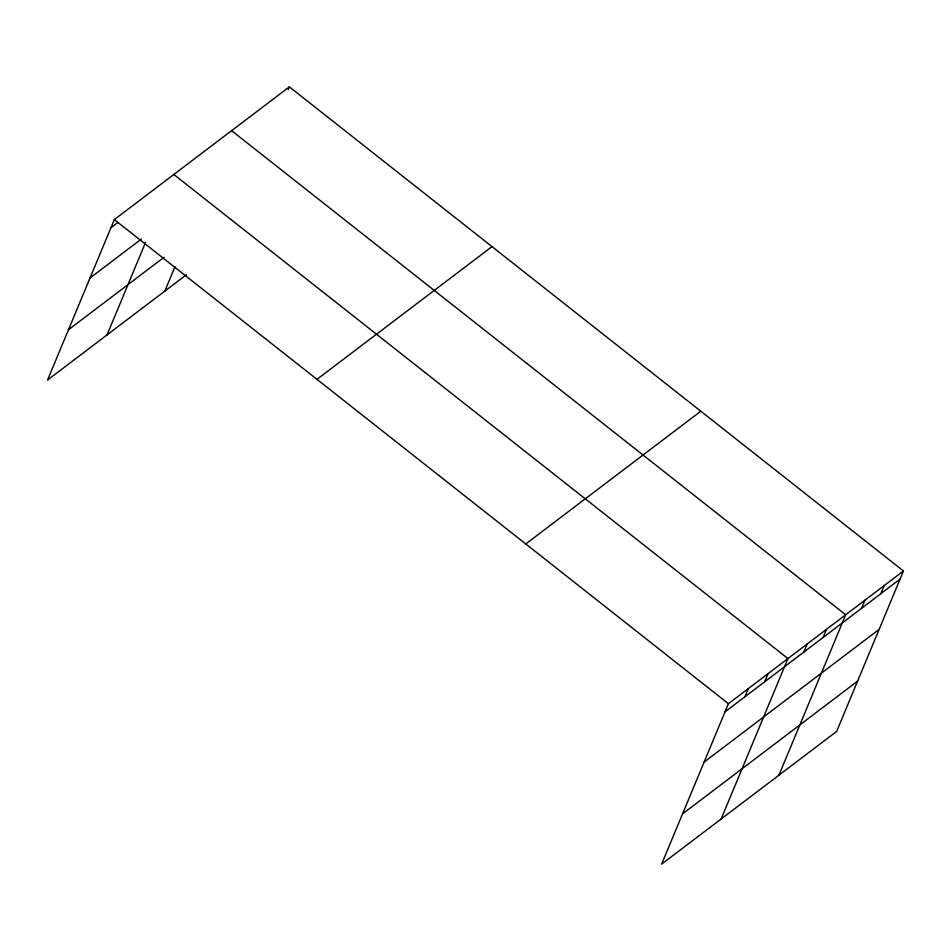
<?xml version="1.0" encoding="UTF-8"?>
<svg xmlns="http://www.w3.org/2000/svg" width="951" height="951" viewBox="0 0 951 951"><rect width="100%" height="100%" fill="white"/><g stroke="black" fill="none" stroke-linecap="round" stroke-linejoin="round"><path stroke-width="1.43" d="M903.45 570.98L728.407 703.704L661.634 864.126L836.678 731.402L903.45 570.98L289.366 86.874L114.322 219.598L47.55 380.02L186.348 274.78M107.059 334.895L145.562 242.398M164.832 291.089L175.008 266.649M288.236 89.584L289.366 86.874M744.859 696.81L748.247 688.667M764.699 681.76L768.087 673.629M721.143 819.001L787.927 658.579L173.843 174.473M803.785 652.124L807.173 643.982M823.043 637.515L826.431 629.384M778.905 775.208L845.689 614.786L231.604 130.667M861.558 608.319L864.946 600.176M880.804 593.721L884.192 585.578M110.934 227.741L117.936 222.427M90.024 277.989L141.366 239.058M68.472 329.759L164.226 257.15M316.98 379.354L492.012 246.63M525.76 543.948L700.804 411.224M725.019 711.847L900.062 579.123M704.109 762.096L879.14 629.372M682.556 813.878L857.588 681.154M114.322 219.598L728.407 703.704"/></g></svg>
